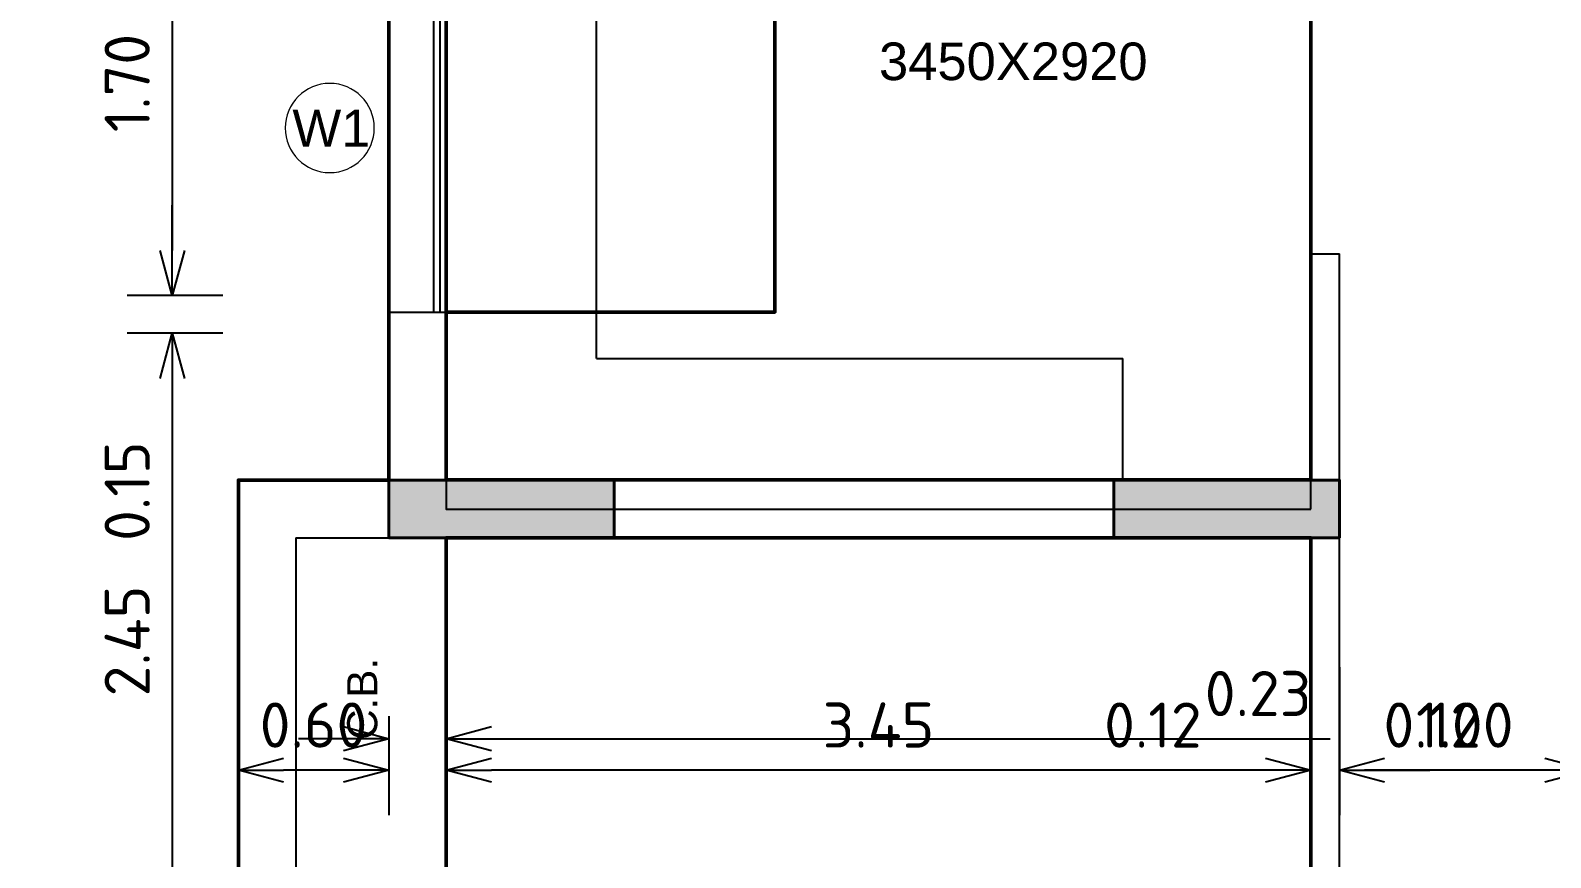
# Model space of a CAD drawing. Header units: inches. Extents: x 0 to 429, y 0 to 185.
# Drawn here: x 250 to 256.07, y 105.58 to 108.88 of the extents above; entities that cross this region are included whole.
import ezdxf
from ezdxf.enums import TextEntityAlignment as Align

# ---------------------------------------------------------------- set-up
doc = ezdxf.new("R2010")
doc.units = ezdxf.units.IN
doc.header["$MEASUREMENT"] = 0
doc.layers.get('DEFPOINTS').update_dxf_attribs({"lineweight": 18})
for name, color, linetype, lineweight in [('FLOOR01', 7, 'Continuous', 50), ('XR-4BHK-A-B-TYPICAL-SUB$0$TOWER-COL', 1, 'Continuous', 40), ('XR-4BHK-A-B-TYPICAL-SUB$0$TOWER-COL-HATCH', 9, 'Continuous', 5)]:
    doc.layers.add(name, color=color, linetype=linetype, lineweight=lineweight)
doc.styles.add('Sanvi Common', font='isocpeur.ttf')
doc.styles.add('Xr-4BHK-A-B-Typical-Sub$0$$0$DIM', font='arial.ttf', dxfattribs={"height": 4})
doc.styles.add('Xr-4BHK-A-B-Typical-Sub$0$$1$Standard', font='arial.ttf')
doc.styles.add('Xr-4BHK-A-B-Typical-Sub$0$DIM', font='arial.ttf')
doc.dimstyles.new('Sanvi Common', dxfattribs={"dimtxt": 0.18, "dimasz": 0.18, "dimexe": 0.18, "dimexo": 0.0625, "dimgap": 0.09, "dimtad": 1, "dimzin": 0, "dimdsep": 46, "dimtxsty": 'Sanvi Common', "dimblk": 'OPEN30', "dimcen": 0.09, "dimclrd": 68, "dimclre": 68, "dimclrt": 40, "dimadec": 0, "dimazin": 0, "dimtfac": 1, "dimtofl": 0, "dimtmove": 0, "dimatfit": 3, "dimldrblk": 'OPEN30', "dimfxl": 1, "dimtolj": 1, "dimtzin": 0, "dimarcsym": 0})

# ---------------------------------------------------------------- blocks, each defined once
blk = doc.blocks.new('Xr-4BHK-A-B-Typical-Sub$0$$0$DOOR NO')
at = {"lineweight": 0}
blk.add_circle((5.684341886080801e-14, 0), 10, dxfattribs=at)
at = {"style": 'Xr-4BHK-A-B-Typical-Sub$0$$0$DIM'}
blk.add_attdef('X1', text='', height=9, dxfattribs=at).set_placement((5.684341886080801e-14, 0), align=Align.MIDDLE_CENTER)
blk = doc.blocks.new('_Open30')
at = {"color": 0, "linetype": 'ByBlock', "lineweight": -2}
for p, q in [((-1, 0.26794919), (0, 0)), ((0, 0), (-1, -0.26794919)), ((0, 0), (-1, 0))]:
    blk.add_line(p, q, dxfattribs=at)
blk = doc.blocks.new('*D365')
at = {"color": 68, "lineweight": -2, "transparency": 16777216}
for p, q in [((256.2242151244774, 106.2441150445662), (256.2242151244774, 105.7485411054294)), ((256.3392151299105, 106.2441150134687), (256.3392151299105, 105.7485411054294)), ((256.0442151244774, 105.9285411054294), (255.3242151244775, 105.9285411054294)), ((256.5192151299105, 105.9285411054294), (256.6992151299106, 105.9285411054294))]:
    blk.add_line(p, q, dxfattribs=at)
at = {"layer": 'DEFPOINTS', "color": 0, "transparency": 16777216}
for p in [(256.2242151244774, 106.3066150445662), (256.3392151299105, 106.3066150134687), (256.2242151244774, 105.9285411054294)]:
    blk.add_point(p, dxfattribs=at)
at = {"color": 68, "lineweight": -2, "transparency": 16777216, "xscale": 0.18, "yscale": 0.18, "zscale": 0.18}
blk.add_blockref('_Open30', (256.2242151244774, 105.9285411054294), dxfattribs=at)
at = {"color": 68, "lineweight": -2, "transparency": 16777216, "xscale": 0.18, "yscale": 0.18, "zscale": 0.18, "rotation": 180}
blk.add_blockref('_Open30', (256.3392151299105, 105.9285411054294), dxfattribs=at)
at = {"color": 40, "transparency": 16777216, "insert": (255.5942151244774, 106.1085411054294), "char_height": 0.18, "attachment_point": 5, "style": 'Sanvi Common'}
blk.add_mtext('\\A1;0.12', dxfattribs=at)
blk = doc.blocks.new('*D366')
at = {"color": 68, "lineweight": -2, "transparency": 16777216}
for p, q in [((255.2242284737933, 106.3392788311899), (255.2242284737933, 105.7485411054294)), ((256.2242151244774, 106.2441150445662), (256.2242151244774, 105.7485411054294)), ((256.0442151244774, 105.9285411054294), (255.4042284737933, 105.9285411054294))]:
    blk.add_line(p, q, dxfattribs=at)
at = {"layer": 'DEFPOINTS', "color": 0, "transparency": 16777216}
for p in [(255.2242284737933, 106.4017788311899), (256.2242151244774, 106.3066150445662), (255.2242284737933, 105.9285411054294)]:
    blk.add_point(p, dxfattribs=at)
at = {"color": 68, "lineweight": -2, "transparency": 16777216, "xscale": 0.18, "yscale": 0.18, "zscale": 0.18, "rotation": 180}
blk.add_blockref('_Open30', (255.2242284737933, 105.9285411054294), dxfattribs=at)
at = {"color": 68, "lineweight": -2, "transparency": 16777216, "xscale": 0.18, "yscale": 0.18, "zscale": 0.18}
blk.add_blockref('_Open30', (256.2242151244774, 105.9285411054294), dxfattribs=at)
at = {"color": 40, "transparency": 16777216, "insert": (255.7242217991354, 106.1085411054294), "char_height": 0.18, "attachment_point": 5, "style": 'Sanvi Common'}
blk.add_mtext('\\A1;1.00', dxfattribs=at)
blk = doc.blocks.new('*D367')
at = {"color": 68, "lineweight": -2, "transparency": 16777216}
for p, q in [((255.1092284738026, 106.3392788311899), (255.1092284738026, 105.7485411054294)), ((251.6592151245042, 106.1441152299372), (251.6592151245042, 105.7485411054294)), ((254.9292284738026, 105.9285411054294), (251.8392151245042, 105.9285411054294))]:
    blk.add_line(p, q, dxfattribs=at)
at = {"layer": 'DEFPOINTS', "color": 0, "transparency": 16777216}
for p in [(255.1092284738026, 106.4017788311899), (251.6592151245042, 106.2066152299372), (251.6592151245042, 105.9285411054294)]:
    blk.add_point(p, dxfattribs=at)
at = {"color": 68, "lineweight": -2, "transparency": 16777216, "xscale": 0.18, "yscale": 0.18, "zscale": 0.18, "rotation": 180}
blk.add_blockref('_Open30', (251.6592151245042, 105.9285411054294), dxfattribs=at)
at = {"color": 68, "lineweight": -2, "transparency": 16777216, "xscale": 0.18, "yscale": 0.18, "zscale": 0.18}
blk.add_blockref('_Open30', (255.1092284738026, 105.9285411054294), dxfattribs=at)
at = {"color": 40, "transparency": 16777216, "insert": (253.3842217991534, 106.1085411054294), "char_height": 0.18, "attachment_point": 5, "style": 'Sanvi Common'}
blk.add_mtext('\\A1;3.45', dxfattribs=at)
blk = doc.blocks.new('*D368')
at = {"color": 68, "lineweight": -2, "transparency": 16777216}
for p, q in [((251.4292151244937, 106.1441152299372), (251.4292151244937, 105.8742442047004)), ((251.6592151245042, 106.1441152299372), (251.6592151245042, 105.8742442047004)), ((251.2492151244937, 106.0542442047004), (251.0692151244937, 106.0542442047004)), ((251.8392151245042, 106.0542442047004), (255.1872151245022, 106.0542442047004))]:
    blk.add_line(p, q, dxfattribs=at)
at = {"layer": 'DEFPOINTS', "color": 0, "transparency": 16777216}
for p in [(251.4292151244937, 106.2066152299372), (251.6592151245042, 106.2066152299372), (251.4292151244937, 106.0542442047004)]:
    blk.add_point(p, dxfattribs=at)
at = {"color": 68, "lineweight": -2, "transparency": 16777216, "xscale": 0.18, "yscale": 0.18, "zscale": 0.18}
blk.add_blockref('_Open30', (251.4292151244937, 106.0542442047004), dxfattribs=at)
at = {"color": 68, "lineweight": -2, "transparency": 16777216, "xscale": 0.18, "yscale": 0.18, "zscale": 0.18, "rotation": 180}
blk.add_blockref('_Open30', (251.6592151245042, 106.0542442047004), dxfattribs=at)
at = {"color": 40, "transparency": 16777216, "insert": (254.8992151245022, 106.2342442047004), "char_height": 0.18, "attachment_point": 5, "style": 'Sanvi Common'}
blk.add_mtext('\\A1;0.23', dxfattribs=at)
blk = doc.blocks.new('*D369')
at = {"color": 68, "lineweight": -2, "transparency": 16777216}
for p, q in [((255.1092284738026, 106.3392788311899), (255.1092284738026, 105.7485411054294)), ((255.2242284737933, 106.3392788311899), (255.2242284737933, 105.7485411054294)), ((254.9292284738026, 105.9285411054294), (254.2092284738026, 105.9285411054294)), ((255.4042284737933, 105.9285411054294), (255.5842284737933, 105.9285411054294))]:
    blk.add_line(p, q, dxfattribs=at)
at = {"layer": 'DEFPOINTS', "color": 0, "transparency": 16777216}
for p in [(255.1092284738026, 106.4017788311899), (255.2242284737933, 106.4017788311899), (255.1092284738026, 105.9285411054294)]:
    blk.add_point(p, dxfattribs=at)
at = {"color": 68, "lineweight": -2, "transparency": 16777216, "xscale": 0.18, "yscale": 0.18, "zscale": 0.18}
blk.add_blockref('_Open30', (255.1092284738026, 105.9285411054294), dxfattribs=at)
at = {"color": 68, "lineweight": -2, "transparency": 16777216, "xscale": 0.18, "yscale": 0.18, "zscale": 0.18, "rotation": 180}
blk.add_blockref('_Open30', (255.2242284737933, 105.9285411054294), dxfattribs=at)
at = {"color": 40, "transparency": 16777216, "insert": (254.4792284738026, 106.1085411054294), "char_height": 0.18, "attachment_point": 5, "style": 'Sanvi Common'}
blk.add_mtext('\\A1;0.12', dxfattribs=at)
blk = doc.blocks.new('*D371')
at = {"color": 68, "lineweight": -2, "transparency": 16777216}
for p, q in [((251.4292151244937, 106.1441152299372), (251.4292151244937, 105.7485411054294)), ((250.8292440426359, 105.8594496295405), (250.8292440426359, 106.1085411054294)), ((251.2492151244937, 105.9285411054294), (251.0092440426359, 105.9285411054294))]:
    blk.add_line(p, q, dxfattribs=at)
at = {"layer": 'DEFPOINTS', "color": 0, "transparency": 16777216}
for p in [(251.4292151244937, 106.2066152299372), (250.8292440426359, 105.9285411054294), (250.8292440426359, 105.7969496295405)]:
    blk.add_point(p, dxfattribs=at)
at = {"color": 68, "lineweight": -2, "transparency": 16777216, "xscale": 0.18, "yscale": 0.18, "zscale": 0.18, "rotation": 180}
blk.add_blockref('_Open30', (250.8292440426359, 105.9285411054294), dxfattribs=at)
at = {"color": 68, "lineweight": -2, "transparency": 16777216, "xscale": 0.18, "yscale": 0.18, "zscale": 0.18}
blk.add_blockref('_Open30', (251.4292151244937, 105.9285411054294), dxfattribs=at)
at = {"color": 40, "transparency": 16777216, "insert": (251.1292295835648, 106.1085411054294), "char_height": 0.18, "attachment_point": 5, "style": 'Sanvi Common'}
blk.add_mtext('\\A1;0.60', dxfattribs=at)
blk = doc.blocks.new('*D377')
at = {"color": 68, "lineweight": -2, "transparency": 16777216}
for p, q in [((250.766744042636, 109.5163272150381), (250.3854137333396, 109.5163272150381)), ((250.5654137333397, 109.3363272150381), (250.5654137333397, 108.0013272150312)), ((250.766744042636, 107.8213272150312), (250.3854137333396, 107.8213272150312))]:
    blk.add_line(p, q, dxfattribs=at)
at = {"layer": 'DEFPOINTS', "color": 0, "transparency": 16777216}
for p in [(250.829244042636, 109.5163272150381), (250.5654137333397, 107.8213272150312), (250.829244042636, 107.8213272150312)]:
    blk.add_point(p, dxfattribs=at)
at = {"color": 68, "lineweight": -2, "transparency": 16777216, "xscale": 0.18, "yscale": 0.18, "zscale": 0.18}
for p, rotation in [((250.5654137333397, 109.5163272150381), 90), ((250.5654137333397, 107.8213272150312), 270)]:
    blk.add_blockref('_Open30', p, dxfattribs=dict(at, rotation=rotation))
at = {"color": 40, "transparency": 16777216, "insert": (250.3854137333396, 108.6688272150346), "char_height": 0.18, "attachment_point": 5, "rotation": 90, "style": 'Sanvi Common'}
blk.add_mtext('\\A1;1.70', dxfattribs=at)
blk = doc.blocks.new('*D378')
at = {"color": 68, "lineweight": -2, "transparency": 16777216}
for p, q in [((250.5654137333397, 108.0013272150312), (250.5654137333397, 108.1813272150312)), ((250.766744042636, 107.8213272150312), (250.3854137333396, 107.8213272150312)), ((250.766744042636, 107.6712061962604), (250.3854137333396, 107.6712061962604)), ((250.5654137333397, 107.4912061962604), (250.5654137333397, 106.7712061962604))]:
    blk.add_line(p, q, dxfattribs=at)
at = {"layer": 'DEFPOINTS', "color": 0, "transparency": 16777216}
for p in [(250.829244042636, 107.8213272150312), (250.5654137333397, 107.6712061962604), (250.829244042636, 107.6712061962604)]:
    blk.add_point(p, dxfattribs=at)
at = {"color": 68, "lineweight": -2, "transparency": 16777216, "xscale": 0.18, "yscale": 0.18, "zscale": 0.18}
for p, rotation in [((250.5654137333397, 107.8213272150312), 270), ((250.5654137333397, 107.6712061962604), 90)]:
    blk.add_blockref('_Open30', p, dxfattribs=dict(at, rotation=rotation))
at = {"color": 40, "transparency": 16777216, "insert": (250.3854137333396, 107.0412061962603), "char_height": 0.18, "attachment_point": 5, "rotation": 90, "style": 'Sanvi Common'}
blk.add_mtext('\\A1;0.15', dxfattribs=at)
blk = doc.blocks.new('*D379')
at = {"color": 68, "lineweight": -2, "transparency": 16777216}
for p, q in [((250.766744042636, 107.6712061962604), (250.3854137333396, 107.6712061962604)), ((250.5654137333397, 107.4912061962604), (250.5654137333397, 105.3963277258075)), ((250.766744042636, 105.2163277258075), (250.3854137333396, 105.2163277258075))]:
    blk.add_line(p, q, dxfattribs=at)
at = {"layer": 'DEFPOINTS', "color": 0, "transparency": 16777216}
for p in [(250.829244042636, 107.6712061962604), (250.5654137333397, 105.2163277258075), (250.829244042636, 105.2163277258075)]:
    blk.add_point(p, dxfattribs=at)
at = {"color": 68, "lineweight": -2, "transparency": 16777216, "xscale": 0.18, "yscale": 0.18, "zscale": 0.18}
for p, rotation in [((250.5654137333397, 107.6712061962604), 90), ((250.5654137333397, 105.2163277258075), 270)]:
    blk.add_blockref('_Open30', p, dxfattribs=dict(at, rotation=rotation))
at = {"color": 40, "transparency": 16777216, "insert": (250.3854137333396, 106.4437669610338), "char_height": 0.18, "attachment_point": 5, "rotation": 90, "style": 'Sanvi Common'}
blk.add_mtext('\\A1;2.45', dxfattribs=at)
blk = doc.blocks.new('Xr-4BHK-A-B-Typical-Sub$0$REV.CO.')
at = {"layer": 'XR-4BHK-A-B-TYPICAL-SUB$0$TOWER-COL-HATCH'}
for points in [[(456701.6026076346, 11955.22670572487), (456701.6026076346, 11725.22670572504), (455801.1053430899, 11725.22714034546), (455801.1053430892, 11955.22714034593)], [(458696.0964684737, 11724.7721942397), (458696.0964684737, 11954.77219423946), (459596.0964278332, 11954.7715867867), (459596.0964278339, 11724.77158678624)]]:
    blk.add_hatch(color=256, dxfattribs=at).paths.add_polyline_path(points)
at = {"layer": 'XR-4BHK-A-B-TYPICAL-SUB$0$TOWER-COL'}
for points in [[(455801.105343089, 11955.22713470211), (455801.105343089, 11725.22713470211), (456701.6027795789, 11725.2266075391), (456701.6027795789, 11955.2266075391)], [(459596.0964278341, 11724.77159243005), (459596.0964278341, 11954.77159243005), (458696.0964684737, 11954.77219423958), (458696.0964684737, 11724.77219423958)]]:
    blk.add_lwpolyline(points, close=True, dxfattribs=at)

msp = doc.modelspace()

# ---------------------------------------------------------------- linework, layer by layer
for p, q in [((252.2592440426289, 107.5700216951369), (252.2592440426289, 109.8900216951439)), ((251.4292403133351, 107.7550696525719), (251.4292403189813, 109.2204940231891)), ((251.6092403189743, 107.7550696525719), (251.6092403189743, 109.2204940231891)), ((251.6342403189976, 107.7550696525719), (251.6342403189976, 109.2204940231891)), ((251.6592403189917, 107.7550696525719), (251.6592403189917, 109.2204940231891)), ((255.1092406620211, 107.9875697464591), (255.224240765767, 107.9875697464591)), ((255.1092406620211, 106.9700698171506), (255.1092406620211, 107.9875697464591)), ((255.2242406620118, 103.9500216951415), (255.224240765767, 107.9875697464591)), ((252.2592440426289, 107.5700216951369), (254.3592406620211, 107.5700216951369)), ((254.3592406620211, 107.0850706674242), (254.3592406620211, 107.5700216951369)), ((250.8292440426359, 107.0850698171412), (251.4292464958618, 107.0850698171412)), ((250.8292440426359, 107.0850216951363), (250.8292440426359, 105.3900698171488)), ((251.0592440426173, 106.8550698171453), (251.0592440426464, 105.5050698171395)), ((251.0592440426173, 106.8550698171453), (255.1092406620211, 106.8550698171453)), ((251.6592406620095, 105.5050698171541), (251.6592406620095, 106.8550701610362)), ((255.1092406620211, 103.9500216951415), (255.1092406620211, 106.8550698171453))]:
    msp.add_line(p, q)
for points in [[(251.4292403133351, 107.7550696525719), (251.6592403189917, 107.7550696525719), (251.6592397940751, 106.9700698171506), (255.1092406620211, 106.9700698171506)], [(251.4292403133351, 107.7550696525719), (251.4292492285951, 107.0855252354809)]]:
    msp.add_lwpolyline(points)
at = {"layer": 'FLOOR01', "color": 246}
msp.add_line((255.1092317196501, 108.0802293548808), (255.1092317204955, 107.1635626882124), dxfattribs=at)
at = {"layer": 'FLOOR01', "color": 181}
msp.add_lwpolyline([(249.7633724203388, 111.5904044748227), (253.1592342409185, 111.5904055843043), (253.1592342409185, 110.1206298964157), (251.4292317200798, 110.1206298964157), (251.4292394268905, 107.0858615924722), (250.8292342409313, 107.085405706303), (250.8292342409313, 105.3904057063105), (251.4292310387591, 105.3904057063105), (251.4292310387591, 100.8304060502037), (256.2242354471291, 100.8303575843079), (256.224235052161, 100.1409112731403), (258.1792308603235, 100.1409112731403), (258.1792308603235, 99.54040758425846), (259.379624094383, 99.54040758431667), (259.3792311182824, 98.11039715140079), (263.784232068725, 98.11039715140079), (263.7842171651482, 103.970405090286), (263.4042229873648, 103.9704057422555), (263.4042317200565, 109.0604055659992), (261.4142410919649, 109.0604055660138), (261.4142410919649, 112.825405184462), (256.7746652920086, 112.825405184462), (256.774655449879, 116.1256184782601)], dxfattribs=at)
at = {"layer": 'FLOOR01', "color": 230}
msp.add_lwpolyline([(263.404224195785, 103.9703968434537), (263.4042329284766, 109.0603971513979), (261.4142320687297, 109.060396667212), (261.4142320687297, 112.8253694167274), (256.7746545900645, 112.8253694167274), (256.7746545900645, 113.1453698165628), (252.1492320683956, 113.1453698165628), (252.1492181609847, 111.5908794047632), (253.1592345895533, 111.5904235544354), (253.1592345895533, 110.0283658642497), (252.2592345894136, 110.028356947098), (251.4292660775009, 110.0392224984448), (251.4292556137134, 107.0853968075012), (250.8292354493806, 107.0853968075012), (250.8292354493806, 105.3903968075088)], dxfattribs=at)
at = {"layer": 'FLOOR01', "color": 150}
for points in [[(255.1092317200728, 107.0858614386875), (251.6592325812726, 107.0858614386875), (251.6592325812726, 109.8904033337517), (255.1092317200728, 109.8904033337517)], [(251.6592096003642, 102.8354063695501), (255.1092317200728, 102.8354063695501), (255.1092317200728, 106.855405706307), (251.6592096003642, 106.855405706307)]]:
    msp.add_lwpolyline(points, close=True, dxfattribs=at)
at = {"layer": 'FLOOR01', "color": 103}
msp.add_lwpolyline([(251.6592325812726, 107.7554324106664), (252.970763025578, 107.7554324106664), (252.970763025578, 109.4964031851182), (251.6592325812726, 109.4964031851182)], close=True, dxfattribs=at)

# ---------------------------------------------------------------- block references
at = {"xscale": 0.001, "yscale": 0.001, "zscale": 0.001, "rotation": 180}
msp.add_blockref('Xr-4BHK-A-B-Typical-Sub$0$REV.CO.', (711.0253468648646, 118.8102972957418), dxfattribs=at)
ref = msp.add_blockref('Xr-4BHK-A-B-Typical-Sub$0$$0$DOOR NO', (251.1940339210034, 108.4895612073593), dxfattribs=dict(xscale=-0.01778, yscale=0.01778, zscale=0.01778, rotation=180))
ref.add_attrib('X1', 'W1', dxfattribs={"height": 0.1481666666666666, "style": 'Xr-4BHK-A-B-Typical-Sub$0$$1$Standard'}).set_placement((251.199996972404, 108.488954795364), align=Align.MIDDLE_CENTER)

# ---------------------------------------------------------------- texts
at = {"style": 'Xr-4BHK-A-B-Typical-Sub$0$DIM'}
msp.add_text('3450X2920', height=0.15, dxfattribs=at).set_placement((253.3862626053216, 108.6804851468037))
msp.add_text('C.B.', height=0.12, rotation=89.99999999999999, dxfattribs=at).set_placement((251.3835913337591, 106.0500247191954))

# ---------------------------------------------------------------- dimensions: what is measured, and where the dimension line sits
at = {"color": 2}
for base, p1, p2, angle, picture, middle in [((250.5654137333397, 107.8213272150312), (250.8292440426359, 109.5163272150381), (250.8292440426359, 107.8213272150311), 90, '*D377', (250.3854137333396, 108.6688272150346)), ((250.5654137333397, 107.6712061962604), (250.8292440426359, 107.8213272150311), (250.8292440426359, 107.6712061962604), 90, '*D378', (250.3854137333396, 107.0412061962603)), ((250.5654137333397, 105.2163277258075), (250.8292440426359, 107.6712061962604), (250.8292440426359, 105.2163277258074), 90, '*D379', (250.3854137333396, 106.4437669610338)), ((251.6592151245042, 105.9285411054294), (255.1092284738026, 106.4017788311899), (251.6592151245042, 106.2066152299372), 180, '*D367', (253.3842217991534, 106.1085411054294)), ((255.1092284738026, 105.9285411054294), (255.2242284737933, 106.4017788311899), (255.1092284738026, 106.4017788311899), 180, '*D369', (254.4792284738026, 106.1085411054294)), ((255.2242284737933, 105.9285411054294), (256.2242151244774, 106.3066150445662), (255.2242284737933, 106.4017788311899), 180, '*D366', (255.7242217991354, 106.1085411054294)), ((256.2242151244774, 105.9285411054294), (256.3392151299105, 106.3066150134687), (256.2242151244774, 106.3066150445662), 180, '*D365', (255.5942151244774, 106.1085411054294)), ((250.8292440426359, 105.9285411054294), (251.4292151244937, 106.2066152299372), (250.8292440426359, 105.7969496295405), 180, '*D371', (251.1292295835648, 106.1085411054294))]:
    dim = msp.add_linear_dim(base=base, p1=p1, p2=p2, angle=angle, dimstyle='Sanvi Common', dxfattribs=at)
    dim.commit()
    dim.dimension.update_dxf_attribs({"geometry": picture, "text_midpoint": middle})
dim = msp.add_linear_dim(base=(251.4292151244937, 106.0542442047004), p1=(251.6592151245042, 106.2066152299372), p2=(251.4292151244937, 106.2066152299372), angle=180, dimstyle='Sanvi Common', dxfattribs=at)
dim.commit()
dim.dimension.update_dxf_attribs({"geometry": '*D368', "text_midpoint": (254.8992151245022, 106.0542442047004), "dimtype": 160})

doc.saveas('drawing.dxf')
